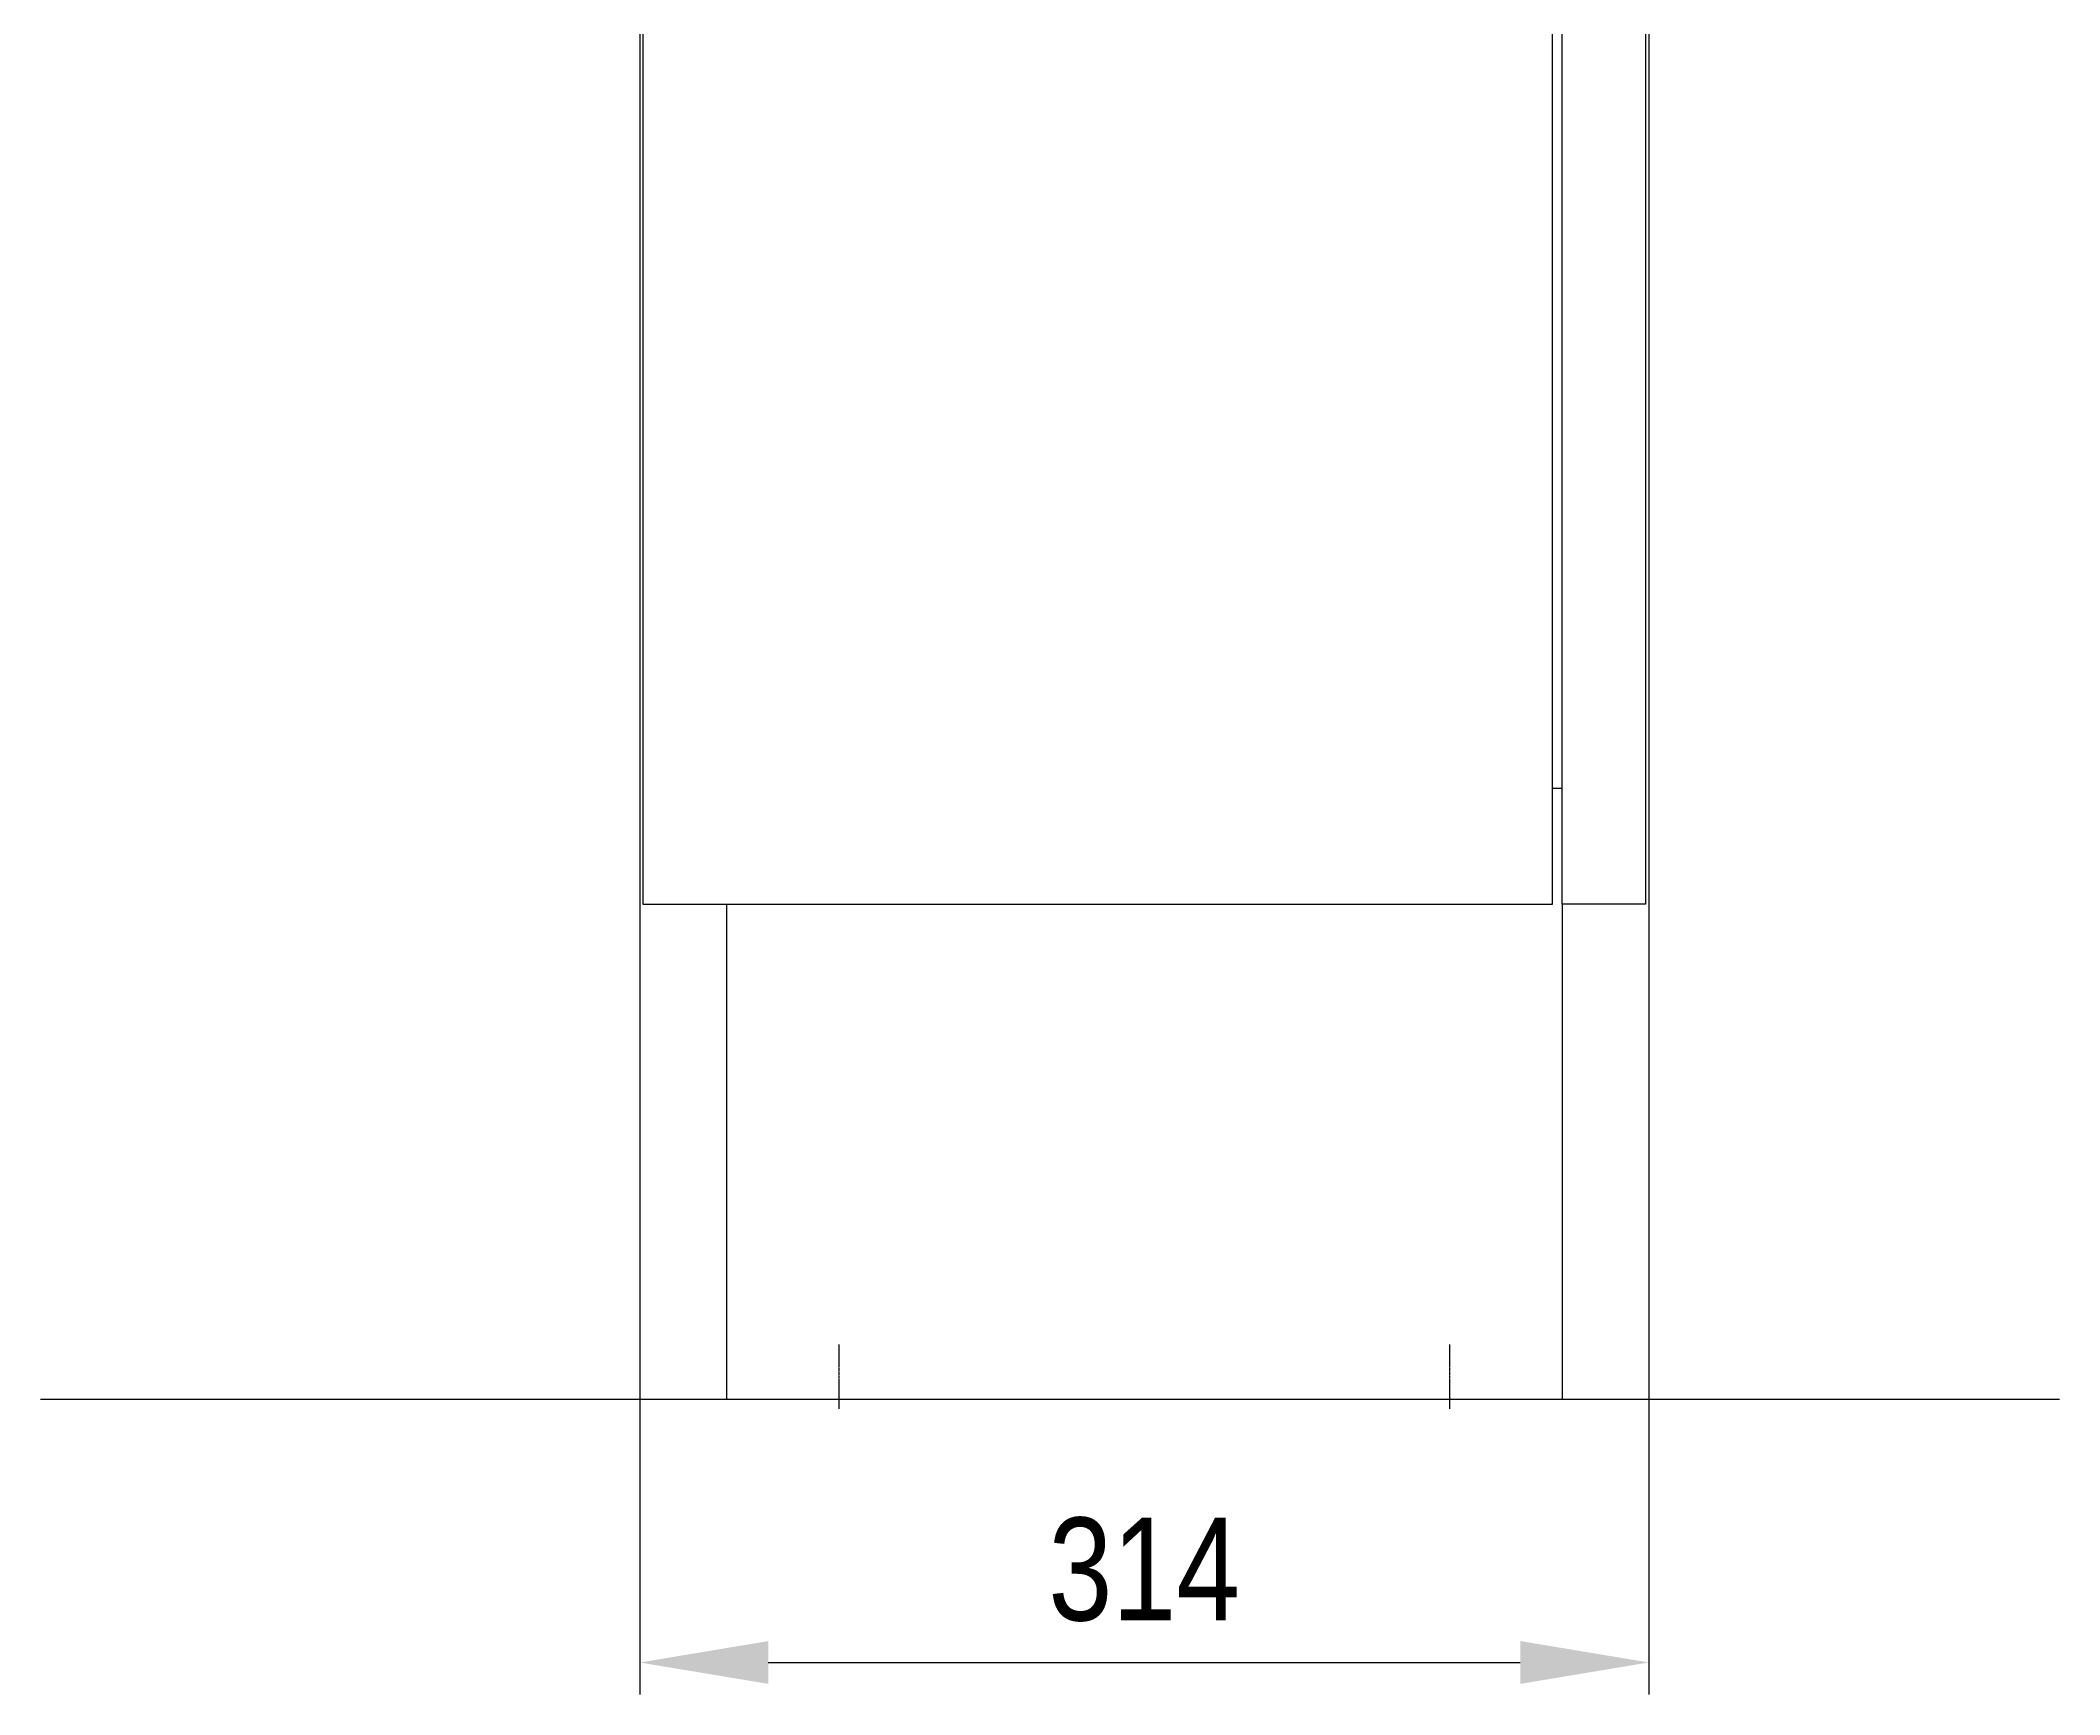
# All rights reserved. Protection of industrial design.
# Model space of a CAD drawing. Header units: millimetres. Extents: x 5064 to 11004, y 3085 to 7285.
# Drawn here: x 6706 to 7334, y 5551 to 6065 of the extents above; entities that cross this region are included whole.
import ezdxf

# ---------------------------------------------------------------- set-up
doc = ezdxf.new("R2010")
doc.units = ezdxf.units.MM
doc.header["$LTSCALE"] = 0.3
doc.linetypes.add('DashDot', pattern=[15, 9, -3, 0, -3])
doc.styles.add('SEACAD_Arial', font='arial.ttf', dxfattribs={"width": 0.8})
doc.dimstyles.new('ISO-25', dxfattribs={"dimtxt": 1.6, "dimasz": 2, "dimexe": 0.5, "dimexo": 1.5, "dimtad": 1, "dimdec": 0, "dimtxsty": 'SEACAD_Arial', "dimcen": 2, "dimadec": 0, "dimazin": 0, "dimtfac": 1, "dimtdec": 0, "dimtmove": 0, "dimatfit": 3, "dimfxl": 1, "dimarcsym": 0})

# ---------------------------------------------------------------- blocks, each defined once
blk = doc.blocks.new('*D205')
at = {"color": 0, "lineweight": -2, "transparency": 16777216}
for p, q in [((6892.33, 6412.56), (6892.33, 5550.61)), ((7206.33, 6412.56), (7206.33, 5550.61)), ((6932.33, 5560.61), (7166.33, 5560.61))]:
    blk.add_line(p, q, dxfattribs=at)
at = {"color": 0, "transparency": 16777216}
for points in [[(6932.33, 5567.28), (6932.33, 5553.95), (6892.33, 5560.61)], [(7166.33, 5567.28), (7166.33, 5553.95), (7206.33, 5560.61)]]:
    blk.add_solid(points, dxfattribs=at)
at = {"layer": 'Defpoints', "color": 0, "transparency": 16777216}
for p in [(6892.33, 6442.56), (7206.33, 6442.56), (7206.33, 5560.61)]:
    blk.add_point(p, dxfattribs=at)
at = {"color": 0, "transparency": 16777216, "insert": (7049.33, 5589.46), "char_height": 32, "attachment_point": 5, "style": 'SEACAD_Arial'}
blk.add_mtext('314', dxfattribs=at)

msp = doc.modelspace()

# ---------------------------------------------------------------- linework, layer by layer
for p, q in [((7179.33, 5832.56), (7176.33, 5832.56)), ((7179.33, 5832.56), (7176.33, 5832.56)), ((6919.33, 5796.56), (6919.33, 5642.56)), ((7179.33, 5796.56), (7179.33, 5642.56)), ((6836.33, 5642.56), (6876.33, 5642.56)), ((6919.33, 5642.56), (7179.33, 5642.56))]:
    msp.add_line(p, q)
at = {"color": 0, "linetype": 'DashDot', "ltscale": 0.1}
for p, q in [((6954.33, 5659.56), (6954.33, 5639.56)), ((7144.33, 5659.56), (7144.33, 5639.56))]:
    msp.add_line(p, q, dxfattribs=at)
at = {"color": 7, "linetype": 'Continuous'}
msp.add_line((6705.83, 5642.56), (7334.14, 5642.56), dxfattribs=at)
at = {"lineweight": 15}
msp.add_line((6836.33, 5642.56), (6886.33, 5642.56), dxfattribs=at)
for points in [[(6893.33, 5796.56), (7176.33, 5796.56), (7176.33, 6436.56), (6893.33, 6436.56)], [(7205.33, 5796.56), (7179.33, 5796.56), (7179.33, 6436.56), (7205.33, 6436.56)]]:
    msp.add_lwpolyline(points, close=True)

# ---------------------------------------------------------------- dimensions: what is measured, and where the dimension line sits
dim = msp.add_linear_dim(base=(7206.33, 5560.61), p1=(6892.33, 6442.56), p2=(7206.33, 6442.56), dimstyle='ISO-25')
dim.commit()
dim.dimension.update_dxf_attribs({"geometry": '*D205', "text_midpoint": (7049.33, 5589.46)})

doc.saveas('drawing.dxf')
